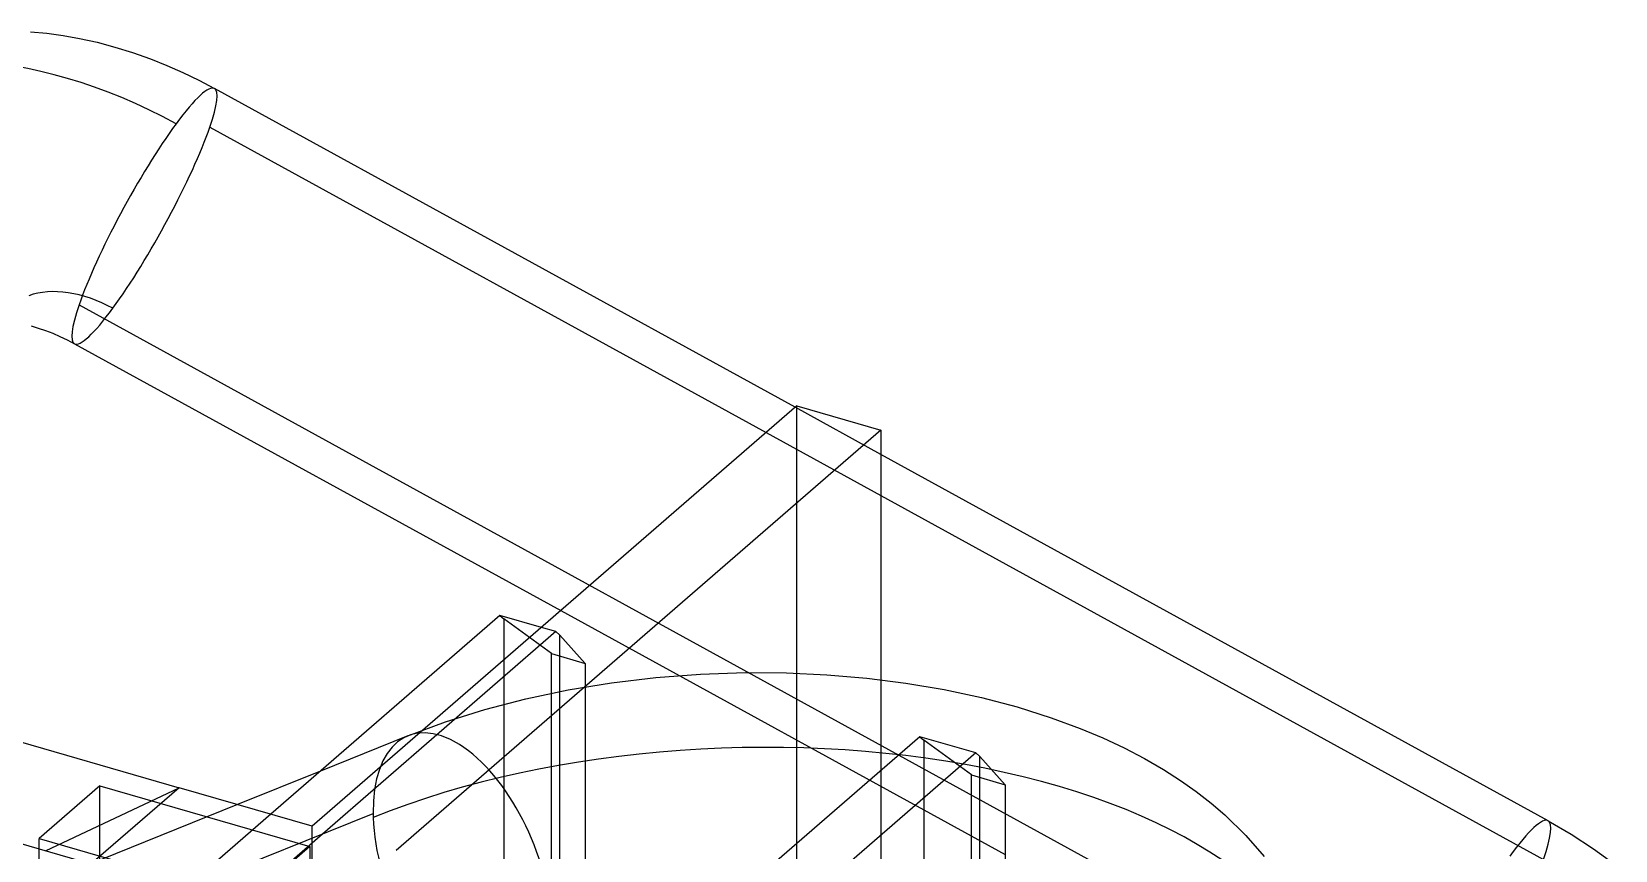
# Model space of a CAD drawing. Header units: millimetres. Extents: x -13.2 to 48.3, y -24.5 to 22.7.
# Drawn here: x 26.47 to 46.06, y 12.51 to 22.63 of the extents above; entities that cross this region are included whole.
import ezdxf

# ---------------------------------------------------------------- set-up
doc = ezdxf.new("R2010")
doc.units = ezdxf.units.MM
doc.layers.add('MAIN-1', color=7, linetype='Continuous')
doc.layers.add('MAIN-2', color=7, linetype='Continuous')

msp = doc.modelspace()

# ---------------------------------------------------------------- linework, layer by layer
at = {"layer": 'MAIN-1'}
for p, q in [((26.45, 22.629), (26.652, 22.61)), ((26.652, 22.61), (26.855, 22.582)), ((26.855, 22.582), (27.059, 22.546)), ((27.059, 22.546), (27.275, 22.498)), ((27.275, 22.498), (27.496, 22.44)), ((27.496, 22.44), (27.715, 22.372)), ((27.715, 22.372), (27.936, 22.293)), ((27.936, 22.293), (28.137, 22.213)), ((28.137, 22.213), (28.336, 22.126)), ((28.336, 22.126), (28.533, 22.031)), ((28.533, 22.031), (28.727, 21.928)), ((35.915, 17.986), (28.727, 21.928)), ((28.67, 21.45), (35.554, 17.673)), ((26.461, 18.991), (26.547, 18.966)), ((26.547, 18.966), (26.637, 18.935)), ((26.637, 18.935), (26.726, 18.901)), ((26.726, 18.901), (26.814, 18.863)), ((26.814, 18.863), (26.905, 18.82)), ((26.905, 18.82), (26.996, 18.772)), ((26.996, 18.772), (33.012, 15.472)), ((35.935, 18.003), (29.935, 12.807)), ((35.935, 18.003), (36.974, 17.703)), ((36.974, 17.703), (30.974, 12.507)), ((36.974, 17.703), (36.974, 13.495)), ((45.23, 12.875), (36.974, 17.404)), ((36.974, 16.894), (45.173, 12.396)), ((32.26, 15.412), (29.423, 12.955)), ((32.773, 15.264), (32.26, 15.412)), ((18.634, 14.814), (32.577, 10.789)), ((25.259, 14.157), (28.29, 13.282)), ((37.456, 13.912), (34.619, 11.455)), ((38.149, 13.712), (37.456, 13.912)), ((38.149, 13.712), (35.312, 11.255)), ((38.199, 13.669), (38.149, 13.712)), ((38.199, 8.386), (38.199, 13.669)), ((38.199, 13.669), (38.512, 13.319)), ((30.038, 13.488), (29.011, 13.074)), ((26.638, 12.503), (28.29, 13.282)), ((28.29, 13.282), (27.202, 12.34)), ((29.935, 12.807), (28.29, 13.282)), ((38.512, 13.319), (38.512, 9.595)), ((45.23, 12.875), (45.516, 12.709)), ((45.516, 12.709), (45.794, 12.527)), ((45.794, 12.527), (46.062, 12.332))]:
    msp.add_line(p, q, dxfattribs=at)
for centre, major_axis, ratio, start_param, end_param in [((27.861, 20.35), (-0.866, -1.578), 0.151844, 2.421118, 3.141498), ((27.861, 20.35), (-0.866, -1.578), 0.151844, 0.850322, 2.421118), ((27.188, 18.387), (-1.047, 0.77), 0.652091, -1.369148, -0.410808), ((27.861, 20.35), (-0.866, -1.578), 0.151844, -0.000095, 0.850322), ((44.364, 11.297), (-0.866, -1.578), 0.151844, 2.421118, 3.141498)]:
    msp.add_ellipse(centre, major_axis=major_axis, ratio=ratio, start_param=start_param, end_param=end_param, dxfattribs=at)
at = {"layer": 'MAIN-2'}
for p, q in [((27.053, 19.251), (43.555, 10.198)), ((36.974, 17.404), (35.915, 17.986)), ((35.935, 8.39), (35.935, 18.003)), ((35.554, 17.673), (36.974, 16.894)), ((32.26, 15.412), (32.31, 15.369)), ((32.31, 15.369), (32.31, 10.086)), ((32.898, 14.94), (32.31, 15.369)), ((33.012, 15.472), (38.512, 12.455)), ((32.953, 15.212), (28.953, 11.748)), ((32.953, 15.212), (32.773, 15.264)), ((33.003, 15.169), (32.953, 15.212)), ((33.003, 9.886), (33.003, 15.169)), ((33.003, 15.169), (33.316, 14.819)), ((32.898, 14.94), (33.316, 14.819)), ((32.898, 11.216), (32.898, 14.94)), ((33.316, 14.819), (33.316, 11.095)), ((34.743, 14.687), (35.299, 14.706)), ((35.299, 14.706), (35.804, 14.703)), ((35.804, 14.703), (36.304, 14.68)), ((33.104, 14.491), (33.642, 14.58)), ((33.642, 14.58), (34.189, 14.645)), ((34.189, 14.645), (34.743, 14.687)), ((36.304, 14.68), (36.799, 14.637)), ((36.799, 14.637), (37.284, 14.576)), ((37.284, 14.576), (37.758, 14.496)), ((32.072, 14.249), (32.579, 14.381)), ((32.579, 14.381), (33.104, 14.491)), ((37.758, 14.496), (38.217, 14.397)), ((38.217, 14.397), (38.659, 14.281)), ((31.585, 14.096), (32.072, 14.249)), ((38.659, 14.281), (39.082, 14.147)), ((39.082, 14.147), (39.442, 14.015)), ((31.121, 13.924), (30.038, 13.488)), ((31.121, 13.924), (31.585, 14.096)), ((39.442, 14.015), (39.719, 13.898)), ((37.456, 13.912), (37.506, 13.869)), ((37.506, 13.869), (37.506, 8.586)), ((38.094, 13.44), (37.506, 13.869)), ((39.719, 13.898), (39.983, 13.774)), ((39.983, 13.774), (40.234, 13.644)), ((40.234, 13.644), (40.47, 13.507)), ((36.974, 13.495), (36.974, 8.09)), ((38.094, 13.44), (38.512, 13.319)), ((38.094, 9.716), (38.094, 13.44)), ((40.47, 13.507), (40.68, 13.373)), ((40.68, 13.373), (40.876, 13.235)), ((27.308, 13.306), (26.558, 12.656)), ((27.308, 13.306), (29.906, 12.556)), ((27.308, 10.881), (27.308, 13.306)), ((40.876, 13.235), (41.059, 13.093)), ((25.146, 10.733), (30.69, 12.965)), ((29.011, 13.074), (25.578, 11.691)), ((29.423, 12.955), (28.26, 11.948)), ((41.059, 13.093), (41.229, 12.948)), ((41.229, 12.948), (41.491, 12.693)), ((29.935, 3.194), (29.935, 12.807)), ((26.558, 12.656), (29.156, 11.906)), ((26.558, 10.231), (26.558, 12.656)), ((29.906, 12.556), (29.156, 11.906)), ((29.906, 12.556), (29.906, 10.131)), ((41.491, 12.693), (41.718, 12.432))]:
    msp.add_line(p, q, dxfattribs=at)
for centre, major_axis, ratio, start_param, end_param in [((27.188, 18.387), (-3.947, 2.904), 0.652091, -1.369148, -0.146674), ((27.861, 20.35), (-0.866, -1.578), 0.151844, 3.141498, 3.991914), ((27.861, 20.35), (-0.866, -1.578), 0.151844, -2.291271, -0.720475), ((27.861, 20.35), (-0.866, -1.578), 0.151844, -0.720475, -0.000095), ((31.794, 12.254), (0.672, -1.67), 0.52454, 0.9653, 4.074567), ((35.163, 10.237), (-7.296, -0.252), 0.484583, 3.085928, 5.355451), ((31.794, 12.254), (0.672, -1.67), 0.52454, -2.208618, -2.176293), ((31.794, 12.254), (0.672, -1.67), 0.52454, -2.176293, 0.932975), ((44.364, 11.297), (-0.866, -1.578), 0.151844, 3.141498, 3.991914)]:
    msp.add_ellipse(centre, major_axis=major_axis, ratio=ratio, start_param=start_param, end_param=end_param, dxfattribs=at)

doc.saveas('drawing.dxf')
